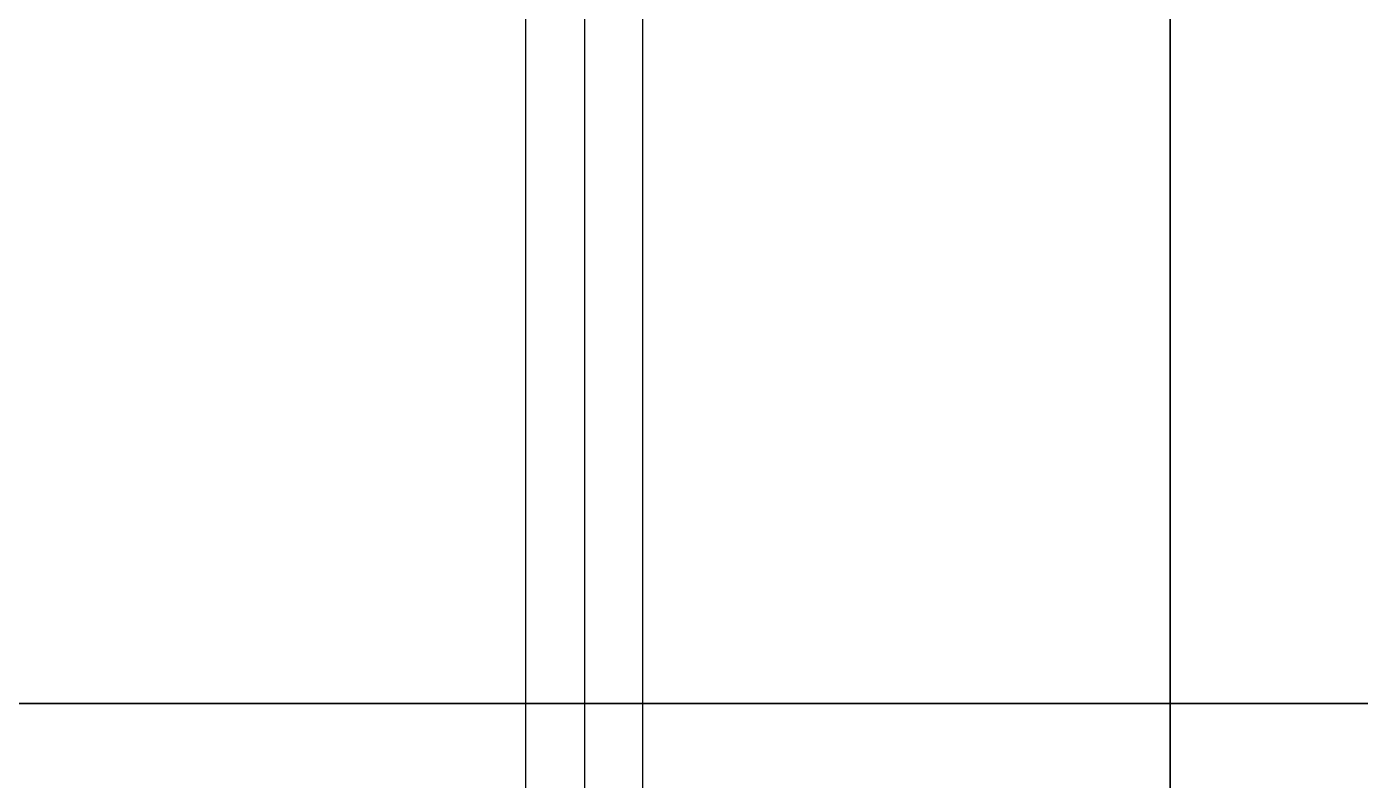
# Model space of a CAD drawing. Header units: millimetres. Extents: x -73584 to -37571, y -61249 to -50748.
# Drawn here: x -54772 to -54203, y -53894 to -53572 of the extents above; entities that cross this region are included whole.
import ezdxf

# ---------------------------------------------------------------- set-up
doc = ezdxf.new("R2010")
doc.units = ezdxf.units.MM
doc.header["$LTSCALE"] = 200
doc.linetypes.add('DOT_CENTER', pattern=[14, 12, -1, 0, -1])
doc.layers.add('1', color=7, linetype='Continuous')
doc.layers.add('DIM', color=3, linetype='Continuous')

# ---------------------------------------------------------------- blocks, each defined once
blk = doc.blocks.new('*U93')
at = {"layer": 'DIM', "color": 0}
blk.add_lwpolyline([(-250, -250), (250, -250), (250, 250), (-250, 250)], close=True, dxfattribs=at)
blk = doc.blocks.new('*U94')
at = {"layer": 'DIM', "color": 0, "linetype": 'ByBlock', "lineweight": -2, "transparency": 16777216}
for p in [(0, 1500), (500, 1500), (0, 1000), (500, 1000)]:
    blk.add_blockref('*U93', p, dxfattribs=at)
blk = doc.blocks.new('23-D0473-A_TUBE-1m-Ø50xS4-LADDER_STACKING_Absen__29', base_point=(-453.2, -44.67))
at = {"color": 7, "linetype": 'Continuous'}
for p, q in [((-422.7, 5.33), (442.3, 5.33)), ((-422.7, -44.67), (442.3, -44.67))]:
    blk.add_line(p, q, dxfattribs=at)
blk = doc.blocks.new('23-D0472-A_BACK-LADDER_STACKING_Absen__30', base_point=(-490.2, -49.67))
at = {"layer": '1', "color": 1, "linetype": 'DOT_CENTER'}
blk.add_line((511.8, -19.67), (-492.2, -19.67), dxfattribs=at)
blk = doc.blocks.new('PH_23_LADDER-1m-KOLOM_STACKING_Absen__32', base_point=(-490.2, -49.67))
for name, p in [('23-D0472-A_BACK-LADDER_STACKING_Absen__30', (-490.2, -49.67)), ('23-D0473-A_TUBE-1m-Ø50xS4-LADDER_STACKING_Absen__29', (-453.2, -44.67))]:
    blk.add_blockref(name, p)
blk = doc.blocks.new('23-A0235-B_WELDING-ASSEMBLY_LADDER-1m_STACKING_Absen__41', base_point=(-490.2, -49.67))
blk.add_blockref('PH_23_LADDER-1m-KOLOM_STACKING_Absen__32', (-490.2, -49.67))
blk = doc.blocks.new('23-A0225-B_LADDER-1m_STACKING_Absen__66', base_point=(-490.2, -49.67))
blk.add_blockref('23-A0235-B_WELDING-ASSEMBLY_LADDER-1m_STACKING_Absen__41', (-490.2, -49.67))

msp = doc.modelspace()

# ---------------------------------------------------------------- block references
at = {"rotation": 90}
msp.add_blockref('23-A0225-B_LADDER-1m_STACKING_Absen__66', (-54504.278, -54360.758), dxfattribs=at)
at = {"layer": 'DIM', "color": 0}
msp.add_blockref('*U94', (-54534.278, -55110.758), dxfattribs=at)

doc.saveas('drawing.dxf')
